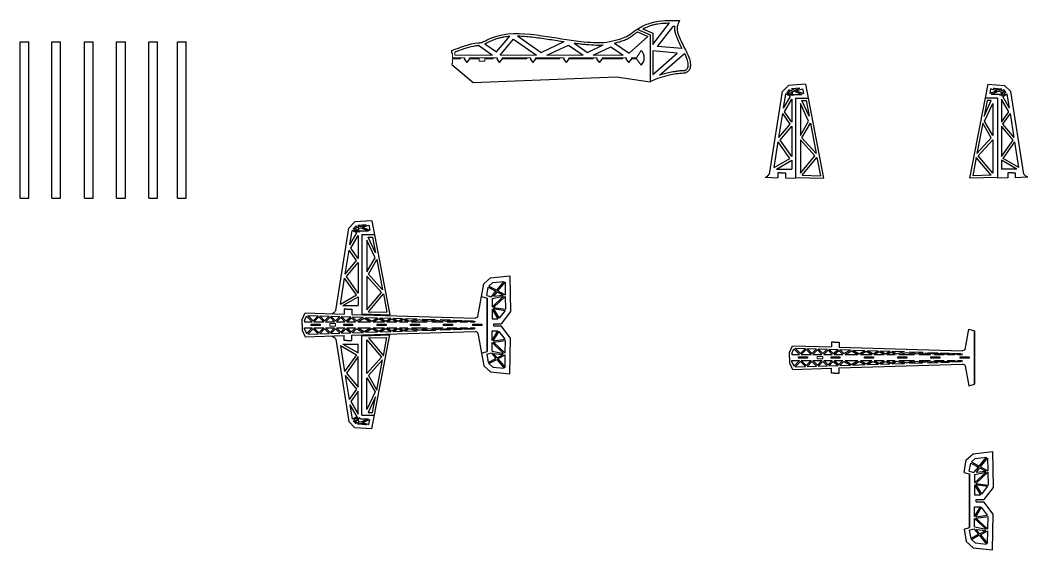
# Model space of a CAD drawing. Extents: x 48200 to 52259, y 25178 to 27314.
import ezdxf

# ---------------------------------------------------------------- set-up
doc = ezdxf.new("R2010")
doc.units = 0
doc.header["$LTSCALE"] = 1000
doc.header["$MEASUREMENT"] = 0
doc.linetypes.add('DOTE', pattern=[2.42, 2, -0.2, 0.02, -0.2])
doc.layers.add('P', color=7, linetype='Continuous')

msp = doc.modelspace()

# ---------------------------------------------------------------- linework, layer by layer
at = {"color": 1}
for p, q in [((50748.4, 27216.4), (50815.5, 27302.8)), ((50767.5, 27208.4), (50830, 27288.6)), ((50836.7, 27288), (50830, 27288.6)), ((50118.9, 27186), (50172.3, 27249.6)), ((50203.2, 27250.6), (50298.4, 27184)), ((50652.6, 27180.5), (50728.4, 27248.7)), ((50686.3, 27266.5), (50728.4, 27248.7)), ((50045.9, 27212.7), (50103.3, 27172.5)), ((50071.8, 27219), (50118.9, 27186)), ((50133.7, 27172.5), (50187.8, 27237)), ((50187.8, 27237), (50279.9, 27172.5)), ((50298.4, 27184), (50391.9, 27227.5)), ((50321.1, 27172.5), (50408.9, 27213.4)), ((50408.9, 27213.4), (50467.3, 27172.5)), ((50431.5, 27221.9), (50485.7, 27184)), ((50485.7, 27184), (50548.3, 27214.2)), ((50507.8, 27172.5), (50579.7, 27207.1)), ((50579.7, 27207.1), (50629.2, 27172.5)), ((50593.8, 27221.6), (50652.6, 27180.5)), ((50865.6, 27199.9), (50767.5, 27208.4)), ((49974.3, 27157.6), (49974.3, 27162.5)), ((49989.7, 27162.5), (49989.7, 27157.6)), ((50000, 27143.9), (49989.7, 27157.6)), ((50000, 27143.9), (50010.3, 27157.5)), ((50010.3, 27162.5), (50010.3, 27157.5)), ((50105.4, 27157.6), (50105.4, 27162.5)), ((50120.8, 27162.5), (50120.8, 27157.6)), ((50131.1, 27143.9), (50120.8, 27157.6)), ((50131.1, 27143.9), (50141.4, 27157.5)), ((50141.4, 27162.5), (50141.4, 27157.5)), ((50240.3, 27157.6), (50240.3, 27162.5)), ((50255.7, 27162.5), (50255.7, 27157.6)), ((50266, 27143.9), (50255.7, 27157.6)), ((50266, 27143.9), (50276.3, 27157.5)), ((50276.3, 27162.5), (50276.3, 27157.5)), ((50374.3, 27157.6), (50374.3, 27162.5)), ((50389.8, 27162.5), (50389.8, 27157.6)), ((50400.1, 27143.9), (50389.8, 27157.6)), ((50400.1, 27143.9), (50410.4, 27157.5)), ((50410.4, 27162.5), (50410.4, 27157.5)), ((50508.1, 27157.6), (50508.1, 27162.5)), ((50523.5, 27162.5), (50523.5, 27157.6)), ((50533.8, 27143.9), (50523.5, 27157.6)), ((50533.8, 27143.9), (50544.1, 27157.5)), ((50544.1, 27162.5), (50544.1, 27157.5)), ((50626.1, 27157.6), (50626.1, 27162.5)), ((50641.5, 27162.5), (50641.5, 27157.6)), ((50651.8, 27143.9), (50641.5, 27157.6)), ((50651.8, 27143.9), (50662.1, 27157.5)), ((50662.1, 27162.5), (50662.1, 27157.5)), ((50846.9, 27181.4), (50748.4, 27190)), ((50748.4, 27095), (50846.9, 27181.4)), ((50775.2, 27091.9), (50875.8, 27180.2)), ((49938.7, 27135.2), (50024.4, 27063.4)), ((50024.4, 27063.4), (50602.7, 27085.2)), ((50602.7, 27085.2), (50738.4, 27065.6)), ((51299.6, 27034.6), (51301.8, 27027.2)), ((51307.4, 27037.1), (51318.8, 27032.5)), ((51318.8, 27032.5), (51340.4, 27039.3)), ((51326.1, 27029.6), (51351.5, 27037.5)), ((52134.5, 27029.6), (52109.1, 27037.5)), ((52141.8, 27032.5), (52120.2, 27039.3)), ((52153.2, 27037.1), (52141.8, 27032.5)), ((52161, 27034.6), (52158.8, 27027.2)), ((51275, 26958.7), (51302.4, 27006.4)), ((51278.7, 26945.1), (51308.1, 26996.1)), ((51302.4, 27006.4), (51284.2, 27016.6)), ((51288.3, 27023), (51301.8, 27027.2)), ((51290.9, 27018.6), (51303.1, 27022.4)), ((51306.8, 27009.7), (51290.9, 27018.6)), ((51303.1, 27022.4), (51306.8, 27009.7)), ((51305.4, 27032.5), (51311.2, 27030.2)), ((51305.4, 27032.5), (51311.2, 27030.2)), ((51305.4, 27032.5), (51306.5, 27028.7)), ((51306.5, 27028.7), (51311.2, 27030.2)), ((51307.9, 27023.9), (51318.6, 27027.2)), ((51307.9, 27023.9), (51311.9, 27010)), ((51311.9, 27010), (51316.8, 27015)), ((51316.8, 27015), (51349.1, 27015)), ((51318.6, 27027.2), (51349.1, 27015)), ((51318.6, 27027.2), (51349.1, 27015)), ((51323.1, 27000), (51374, 27000)), ((51326.1, 27029.6), (51355.2, 27017.9)), ((52137.5, 27000), (52086.7, 27000)), ((52134.5, 27029.6), (52105.4, 27017.9)), ((52142, 27027.2), (52111.5, 27015)), ((52142, 27027.2), (52111.5, 27015)), ((52143.8, 27015), (52111.5, 27015)), ((52152.7, 27023.9), (52142, 27027.2)), ((52148.7, 27010), (52143.8, 27015)), ((52152.7, 27023.9), (52148.7, 27010)), ((52155.2, 27032.5), (52149.4, 27030.2)), ((52155.2, 27032.5), (52149.4, 27030.2)), ((52154.1, 27028.7), (52149.4, 27030.2)), ((52181.9, 26945.1), (52152.5, 26996.1)), ((52157.5, 27022.4), (52153.8, 27009.7)), ((52153.8, 27009.7), (52169.7, 27018.6)), ((52155.2, 27032.5), (52154.1, 27028.7)), ((52169.7, 27018.6), (52157.5, 27022.4)), ((52158.2, 27006.4), (52176.4, 27016.6)), ((52185.6, 26958.7), (52158.2, 27006.4)), ((52172.3, 27023), (52158.8, 27027.2)), ((51376, 26906.7), (51343.1, 26978.1)), ((51348.6, 26990), (51365.7, 26990)), ((51377.8, 26926.8), (51348.6, 26990)), ((52082.8, 26926.8), (52112, 26990)), ((52084.6, 26906.7), (52117.5, 26978.1)), ((52112, 26990), (52094.9, 26990)), ((51301.8, 26894.8), (51271.7, 26937.7)), ((51308.1, 26903.3), (51278.7, 26945.1)), ((52152.5, 26903.3), (52181.9, 26945.1)), ((52158.8, 26894.8), (52188.9, 26937.7)), ((51256.3, 26840.7), (51301.8, 26894.8)), ((51261.1, 26830.8), (51308.1, 26886.8)), ((51343.1, 26849.6), (51376, 26906.7)), ((51349.2, 26840.3), (51383.1, 26899)), ((52111.4, 26840.3), (52077.5, 26899)), ((52117.5, 26849.6), (52084.6, 26906.7)), ((52199.5, 26830.8), (52152.5, 26886.8)), ((52204.3, 26840.7), (52158.8, 26894.8)), ((51401.7, 26767), (51343.1, 26832.2)), ((51406.5, 26776.6), (51349.2, 26840.3)), ((52054.1, 26776.6), (52111.4, 26840.3)), ((52058.9, 26767), (52117.5, 26832.2)), ((51300.8, 26756.7), (51253.7, 26824)), ((51308.1, 26763.8), (51261.1, 26830.8)), ((52152.5, 26763.8), (52199.5, 26830.8)), ((52159.8, 26756.7), (52206.9, 26824)), ((51237.2, 26719.9), (51300.8, 26756.7)), ((51343.1, 26697.1), (51401.7, 26767)), ((51349.4, 26689.1), (51409.6, 26760.8)), ((52111.2, 26689.1), (52051, 26760.8)), ((52117.5, 26697.1), (52058.9, 26767)), ((52223.4, 26719.9), (52159.8, 26756.7)), ((51246.2, 26713.6), (51308.1, 26749.3)), ((51246.2, 26713.6), (51308.1, 26713.6)), ((52214.4, 26713.6), (52152.5, 26749.3)), ((52214.4, 26713.6), (52152.5, 26713.6)), ((51262.3, 26698.6), (51252.3, 26698.6)), ((51252.3, 26698.6), (51252.3, 26678.9)), ((51262.3, 26698.6), (51282.3, 26698.6)), ((51282.3, 26698.6), (51282.3, 26677.9)), ((52198.3, 26698.6), (52178.3, 26698.6)), ((52178.3, 26698.6), (52178.3, 26677.9)), ((52198.3, 26698.6), (52208.3, 26698.6)), ((52208.3, 26698.6), (52208.3, 26678.9)), ((49555.9, 26456), (49537.6, 26466.1)), ((49541.7, 26472.5), (49555.2, 26476.7)), ((49544.4, 26468.1), (49556.6, 26471.9)), ((49560.3, 26459.3), (49544.4, 26468.1)), ((49553.1, 26484.2), (49555.2, 26476.7)), ((49556.6, 26471.9), (49560.3, 26459.3)), ((49558.9, 26482), (49564.7, 26479.7)), ((49558.9, 26482), (49564.7, 26479.7)), ((49558.9, 26482), (49560, 26478.2)), ((49560, 26478.2), (49564.7, 26479.7)), ((49560.8, 26486.6), (49572.2, 26482.1)), ((49561.4, 26473.4), (49572, 26476.8)), ((49561.4, 26473.4), (49565.4, 26459.6)), ((49572, 26476.8), (49602.6, 26464.5)), ((49572, 26476.8), (49602.6, 26464.5)), ((49572.2, 26482.1), (49593.8, 26488.8)), ((49579.6, 26479.1), (49604.9, 26487.1)), ((49579.6, 26479.1), (49608.7, 26467.4)), ((49528.5, 26408.3), (49555.9, 26456)), ((49532.2, 26394.7), (49561.5, 26445.7)), ((49565.4, 26459.6), (49570.3, 26464.5)), ((49570.3, 26464.5), (49602.6, 26464.5)), ((49576.5, 26449.5), (49627.4, 26449.5)), ((49629.5, 26356.3), (49596.5, 26427.6)), ((49602, 26439.5), (49619.1, 26439.5)), ((49631.2, 26376.4), (49602, 26439.5)), ((49555.2, 26344.4), (49525.2, 26387.3)), ((49561.5, 26352.8), (49532.2, 26394.7)), ((49509.8, 26290.2), (49555.2, 26344.4)), ((49596.5, 26299.2), (49629.5, 26356.3)), ((49602.7, 26289.8), (49636.6, 26348.5)), ((49514.6, 26280.4), (49561.5, 26336.3)), ((49554.3, 26206.2), (49507.1, 26273.5)), ((49561.5, 26213.3), (49514.6, 26280.4)), ((49655.2, 26216.5), (49596.5, 26281.7)), ((49660, 26226.1), (49602.7, 26289.8)), ((50067.4, 26250.6), (50094.9, 26274.9)), ((50094.9, 26274.9), (50172.6, 26283.7)), ((50172.6, 26283.7), (50175.4, 26139.5)), ((50085.4, 26237.6), (50116.6, 26221)), ((50087.9, 26242), (50103.4, 26255.7)), ((50087.9, 26242), (50119.8, 26224.9)), ((50103.4, 26255.7), (50149.5, 26260.9)), ((50119.8, 26224.9), (50149.5, 26260.9)), ((50124.3, 26222.5), (50153.1, 26257.5)), ((50124.3, 26222.5), (50154.1, 26206.6)), ((50153.1, 26257.5), (50154.1, 26206.6)), ((49490.7, 26169.5), (49554.3, 26206.2)), ((49499.7, 26163.1), (49561.5, 26198.8)), ((49596.5, 26146.6), (49655.2, 26216.5)), ((49602.9, 26138.6), (49663, 26210.3)), ((50080.9, 25977.8), (50080.9, 26193.4)), ((50080.9, 26193.4), (50080.9, 25977.8)), ((50098.3, 26198.8), (50116.6, 26221)), ((50100.9, 26157.4), (50147.1, 26200.5)), ((50100.9, 26191.2), (50147.1, 26200.5)), ((50100.9, 26191.2), (50100.9, 26157.4)), ((50106.4, 26155.7), (50154.2, 26200.3)), ((50121.1, 26218.6), (50106.7, 26201.2)), ((50106.7, 26201.2), (50145.8, 26205.3)), ((50121.1, 26218.6), (50145.8, 26205.3)), ((50154.2, 26200.3), (50155.2, 26148.6)), ((49499.7, 26163.1), (49561.5, 26163.1)), ((49515.7, 26148.1), (49505.7, 26148.1)), ((49505.7, 26148.1), (49505.7, 26128.4)), ((49515.7, 26148.1), (49535.7, 26148.1)), ((49535.7, 26148.1), (49535.7, 26127.5)), ((50100.9, 26149.2), (50124.8, 26110)), ((50100.9, 26149.2), (50100.9, 26110)), ((50105.8, 26150.8), (50129.4, 26112.1)), ((50105.8, 26150.8), (50129.4, 26112.1)), ((50105.8, 26150.8), (50153.5, 26143.8)), ((50106.4, 26155.7), (50155.2, 26148.6)), ((49336.5, 26106.5), (49348.1, 26133.3)), ((49345.7, 26102.5), (49345.6, 26098)), ((49345.7, 26102.5), (49353.5, 26120.7)), ((49353.5, 26120.7), (49376.2, 26098)), ((49358.3, 26123), (49379.7, 26101.5)), ((49379.7, 26101.5), (49399.9, 26121.7)), ((49383.3, 26098), (49403.2, 26117.9)), ((49403.2, 26117.9), (49423.1, 26098)), ((49406.6, 26121.5), (49426.5, 26101.7)), ((49426.5, 26101.7), (49445.2, 26120.3)), ((49430, 26098), (49448.4, 26116.5)), ((49448.4, 26116.5), (49466.8, 26098)), ((49451.8, 26120.1), (49470.4, 26101.5)), ((49470.4, 26101.5), (49487.9, 26119)), ((49474, 26098), (49491.2, 26115.2)), ((49491.2, 26115.2), (49508.4, 26098)), ((49494.8, 26118.8), (49512.1, 26101.4)), ((49512.1, 26101.4), (49531.6, 26117.6)), ((49515.9, 26098), (49535.3, 26114.1)), ((49535.3, 26114.1), (49551.3, 26098)), ((49539.1, 26117.4), (49555.3, 26101.2)), ((49555.3, 26101.2), (49581.1, 26116.1)), ((49559.9, 26098), (49585.9, 26113)), ((49585.9, 26113), (49611.8, 26098)), ((49591.1, 26115.8), (49616.8, 26100.9)), ((49616.8, 26100.9), (49639.9, 26114.2)), ((49621.8, 26098), (49644.6, 26111.2)), ((49644.6, 26111.2), (49667.5, 26098)), ((49649.9, 26113.9), (49672.5, 26100.9)), ((49672.5, 26100.9), (49692.7, 26112.6)), ((49677.5, 26098), (49697.4, 26109.6)), ((49697.4, 26109.6), (49717.4, 26098)), ((49702.7, 26112.3), (49722.4, 26100.9)), ((49722.4, 26100.9), (49740, 26111.1)), ((49727.4, 26098), (49744.8, 26108.1)), ((49744.8, 26108.1), (49762.2, 26098)), ((49750.1, 26110.8), (49767.5, 26100.7)), ((49767.5, 26100.7), (49799.4, 26109.3)), ((49767.5, 26100.7), (49799.4, 26109.3)), ((49776.8, 26098), (49808.1, 26106.4)), ((49808.1, 26106.4), (49839.3, 26098)), ((49819, 26108.7), (49849, 26100.6)), ((49849, 26100.6), (49872.7, 26107)), ((49858.6, 26098), (49881.3, 26104.1)), ((49881.3, 26104.1), (49904, 26098)), ((49892.3, 26106.4), (49915.6, 26100.1)), ((49915.6, 26100.1), (49934.1, 26105.1)), ((49919.5, 26098), (49939.3, 26103.3)), ((49939.3, 26103.3), (49959.1, 26098)), ((49945.9, 26104.7), (49964.9, 26099.6)), ((49964.9, 26099.6), (49980, 26103.6)), ((49964.9, 26099.6), (49980, 26103.6)), ((49970.7, 26098), (49986.2, 26102.2)), ((49986.2, 26102.2), (50001.6, 26098)), ((49989.6, 26103.3), (50005.5, 26099.1)), ((50005.5, 26099.1), (50026.5, 26102.2)), ((50012.3, 26098), (50032.1, 26101)), ((50032.1, 26101), (50032.1, 26098)), ((50100.9, 26110), (50124.8, 26110)), ((49336.5, 26064.7), (49348.1, 26037.8)), ((49345.6, 26098), (49376.2, 26098)), ((49345.6, 26073.1), (49376.2, 26073.1)), ((49345.7, 26068.6), (49345.6, 26073.1)), ((49345.7, 26068.6), (49353.5, 26050.5)), ((49353.5, 26050.5), (49376.2, 26073.1)), ((49358.3, 26048.1), (49379.7, 26069.6)), ((49372.1, 26088), (49372.1, 26083.1)), ((49372.1, 26088), (49408.2, 26088)), ((49372.1, 26083.1), (49372.1, 26088)), ((49408.2, 26083.1), (49372.1, 26083.1)), ((49379.7, 26069.6), (49399.9, 26049.4)), ((49383.3, 26098), (49423.1, 26098)), ((49383.3, 26073.1), (49423.1, 26073.1)), ((49383.3, 26073.1), (49403.2, 26053.2)), ((49403.2, 26053.2), (49423.1, 26073.1)), ((49406.6, 26049.6), (49426.5, 26069.5)), ((49408.2, 26088), (49408.2, 26083.1)), ((49426.5, 26069.5), (49445.2, 26050.8)), ((49430, 26098), (49466.8, 26098)), ((49430, 26073.1), (49466.8, 26073.1)), ((49430, 26073.1), (49448.4, 26054.7)), ((49448.4, 26054.7), (49466.8, 26073.1)), ((49451.8, 26051), (49470.4, 26069.6)), ((49470.4, 26069.6), (49487.9, 26052.2)), ((49474, 26098), (49508.4, 26098)), ((49474, 26073.1), (49508.4, 26073.1)), ((49474, 26073.1), (49491.2, 26055.9)), ((49491.2, 26055.9), (49508.4, 26073.1)), ((49494.8, 26052.4), (49512.1, 26069.7)), ((49512.1, 26069.7), (49531.6, 26053.5)), ((49515.9, 26098), (49551.3, 26098)), ((49515.9, 26073.1), (49551.3, 26073.1)), ((49515.9, 26073.1), (49535.3, 26057)), ((49535.3, 26057), (49551.3, 26073.1)), ((49539.1, 26053.8), (49555.3, 26070)), ((49555.3, 26070), (49581.1, 26055.1)), ((49559.9, 26098), (49611.8, 26098)), ((49559.9, 26073.1), (49611.8, 26073.1)), ((49559.9, 26073.1), (49585.9, 26058.1)), ((49585.9, 26058.1), (49611.8, 26073.1)), ((49591.1, 26055.4), (49616.8, 26070.2)), ((49616.8, 26070.2), (49639.9, 26056.9)), ((49621.8, 26098), (49667.5, 26098)), ((49621.8, 26073.1), (49667.5, 26073.1)), ((49621.8, 26073.1), (49644.6, 26059.9)), ((49644.6, 26059.9), (49667.5, 26073.1)), ((49649.9, 26057.2), (49672.5, 26070.2)), ((49672.5, 26070.2), (49692.7, 26058.6)), ((49677.5, 26098), (49717.4, 26098)), ((49677.5, 26073.1), (49717.4, 26073.1)), ((49677.5, 26073.1), (49697.4, 26061.6)), ((49697.4, 26061.6), (49717.4, 26073.1)), ((49702.7, 26058.9), (49722.4, 26070.2)), ((49722.4, 26070.2), (49740, 26060)), ((49727.4, 26098), (49762.2, 26098)), ((49727.4, 26073.1), (49762.2, 26073.1)), ((49727.4, 26073.1), (49744.8, 26063.1)), ((49744.8, 26063.1), (49762.2, 26073.1)), ((49750.1, 26060.3), (49767.5, 26070.4)), ((49767.5, 26070.4), (49799.4, 26061.9)), ((49767.5, 26070.4), (49799.4, 26061.9)), ((49776.8, 26098), (49839.3, 26098)), ((49776.8, 26073.1), (49839.3, 26073.1)), ((49776.8, 26073.1), (49808.1, 26064.7)), ((49808.1, 26064.7), (49839.3, 26073.1)), ((49819, 26062.5), (49849, 26070.5)), ((49849, 26070.5), (49872.7, 26064.2)), ((49858.6, 26098), (49904, 26098)), ((49858.6, 26073.1), (49904, 26073.1)), ((49858.6, 26073.1), (49881.3, 26067)), ((49881.3, 26067), (49904, 26073.1)), ((49892.3, 26064.8), (49915.6, 26071)), ((49915.6, 26071), (49934.1, 26066.1)), ((49919.5, 26098), (49959.1, 26098)), ((49919.5, 26073.1), (49959.1, 26073.1)), ((49919.5, 26073.1), (49939.3, 26067.8)), ((49939.3, 26067.8), (49959.1, 26073.1)), ((49945.9, 26066.4), (49964.9, 26071.6)), ((49964.9, 26071.6), (49980, 26067.5)), ((49964.9, 26071.6), (49980, 26067.5)), ((49970.7, 26098), (50001.6, 26098)), ((49970.7, 26073.1), (50001.6, 26073.1)), ((49970.7, 26073.1), (49986.2, 26069)), ((49986.2, 26069), (50001.6, 26073.1)), ((49989.6, 26067.8), (50005.5, 26072.1)), ((50005.5, 26072.1), (50026.5, 26069)), ((50012.3, 26098), (50032.1, 26098)), ((50012.3, 26073.1), (50032.1, 26073.1)), ((50012.3, 26073.1), (50032.1, 26070.1)), ((50032.1, 26070.1), (50032.1, 26073.1)), ((50100.9, 26061.1), (50124.8, 26061.1)), ((50100.9, 26021.9), (50100.9, 26061.1)), ((50100.9, 26021.9), (50124.8, 26061.1)), ((50108, 26081.1), (50108, 26090)), ((50108, 26090), (50137.7, 26090)), ((50108, 26081.1), (50137.7, 26081.1)), ((52044, 25845.9), (52044, 26061.5)), ((52044, 26061.5), (52044, 25845.9)), ((49505.7, 26023), (49505.7, 26042.7)), ((49515.7, 26023), (49505.7, 26023)), ((49515.7, 26023), (49535.7, 26023)), ((49535.7, 26023), (49535.7, 26043.7)), ((49596.5, 26024.5), (49655.2, 25954.6)), ((49602.9, 26032.5), (49663, 25960.8)), ((50105.8, 26020.4), (50129.4, 26059)), ((50105.8, 26020.4), (50129.4, 26059)), ((50105.8, 26020.4), (50153.5, 26027.3)), ((50106.4, 26015.4), (50155.2, 26022.5)), ((50154.2, 25970.8), (50155.2, 26022.5)), ((50172.6, 25887.5), (50175.4, 26031.7)), ((49490.7, 26001.7), (49554.3, 25964.9)), ((49499.7, 26008), (49561.5, 26008)), ((49499.7, 26008), (49561.5, 25972.3)), ((50100.9, 25980), (50100.9, 26013.7)), ((50100.9, 26013.7), (50147.1, 25970.6)), ((50100.9, 25980), (50147.1, 25970.6)), ((50106.4, 26015.4), (50154.2, 25970.8)), ((51299.6, 25974.6), (51311.2, 26001.5)), ((51308.8, 25970.6), (51316.6, 25988.8)), ((51316.6, 25988.8), (51339.3, 25966.1)), ((51321.3, 25991.1), (51342.8, 25969.6)), ((51342.8, 25969.6), (51363, 25989.8)), ((51346.4, 25966.1), (51366.3, 25986)), ((51366.3, 25986), (51386.1, 25966.1)), ((51369.7, 25989.6), (51389.6, 25969.8)), ((51389.6, 25969.8), (51408.3, 25988.4)), ((51393, 25966.1), (51411.5, 25984.6)), ((51411.5, 25984.6), (51429.9, 25966.1)), ((51414.9, 25988.2), (51433.5, 25969.6)), ((51433.5, 25969.6), (51451, 25987.1)), ((51437.1, 25966.1), (51454.3, 25983.3)), ((51454.3, 25983.3), (51471.5, 25966.1)), ((51457.9, 25986.9), (51475.2, 25969.5)), ((51478.8, 26016.2), (51468.8, 26016.2)), ((51468.8, 26016.2), (51468.8, 25996.5)), ((51475.2, 25969.5), (51494.7, 25985.7)), ((51478.8, 26016.2), (51498.8, 26016.2)), ((51479, 25966.1), (51498.3, 25982.2)), ((51498.3, 25982.2), (51514.4, 25966.1)), ((51498.8, 26016.2), (51498.8, 25995.6)), ((51502.1, 25985.5), (51518.4, 25969.3)), ((51518.4, 25969.3), (51544.2, 25984.2)), ((51523, 25966.1), (51548.9, 25981.1)), ((51548.9, 25981.1), (51574.9, 25966.1)), ((51554.2, 25983.9), (51579.9, 25969)), ((51579.9, 25969), (51603, 25982.3)), ((51584.9, 25966.1), (51607.7, 25979.3)), ((51607.7, 25979.3), (51630.5, 25966.1)), ((51613, 25982), (51635.5, 25969)), ((51635.5, 25969), (51655.8, 25980.7)), ((51665.8, 25980.4), (51685.5, 25969)), ((51685.5, 25969), (51703.1, 25979.2)), ((51713.1, 25978.9), (51730.6, 25968.8)), ((49554.3, 25964.9), (49507.1, 25897.6)), ((49561.5, 25957.8), (49514.6, 25890.8)), ((49655.2, 25954.6), (49596.5, 25889.4)), ((49660, 25945), (49602.7, 25881.3)), ((50085.4, 25933.5), (50116.6, 25950.2)), ((50087.9, 25929.2), (50119.8, 25946.3)), ((50098.3, 25972.4), (50116.6, 25950.2)), ((50106.7, 25970), (50145.8, 25965.8)), ((50121.1, 25952.6), (50106.7, 25970)), ((50119.8, 25946.3), (50149.5, 25910.2)), ((50121.1, 25952.6), (50145.8, 25965.8)), ((50124.3, 25948.7), (50154.1, 25964.6)), ((50124.3, 25948.7), (50153.1, 25913.7)), ((50153.1, 25913.7), (50154.1, 25964.6)), ((51308.8, 25970.6), (51308.7, 25966.1)), ((51308.7, 25966.1), (51339.3, 25966.1)), ((51308.7, 25941.2), (51339.3, 25941.2)), ((51308.8, 25936.7), (51308.7, 25941.2)), ((51316.6, 25918.6), (51339.3, 25941.2)), ((51335.2, 25956.1), (51335.2, 25951.2)), ((51335.2, 25956.1), (51371.2, 25956.1)), ((51335.2, 25951.2), (51335.2, 25956.1)), ((51371.2, 25951.2), (51335.2, 25951.2)), ((51346.4, 25966.1), (51386.1, 25966.1)), ((51346.4, 25941.2), (51386.1, 25941.2)), ((51346.4, 25941.2), (51366.3, 25921.3)), ((51366.3, 25921.3), (51386.1, 25941.2)), ((51371.2, 25956.1), (51371.2, 25951.2)), ((51393, 25966.1), (51429.9, 25966.1)), ((51393, 25941.2), (51429.9, 25941.2)), ((51393, 25941.2), (51411.5, 25922.8)), ((51411.5, 25922.8), (51429.9, 25941.2)), ((51437.1, 25966.1), (51471.5, 25966.1)), ((51437.1, 25941.2), (51471.5, 25941.2)), ((51437.1, 25941.2), (51454.3, 25924)), ((51454.3, 25924), (51471.5, 25941.2)), ((51479, 25966.1), (51514.4, 25966.1)), ((51479, 25941.2), (51514.4, 25941.2)), ((51479, 25941.2), (51498.3, 25925.1)), ((51498.3, 25925.1), (51514.4, 25941.2)), ((51523, 25966.1), (51574.9, 25966.1)), ((51523, 25941.2), (51574.9, 25941.2)), ((51523, 25941.2), (51548.9, 25926.2)), ((51548.9, 25926.2), (51574.9, 25941.2)), ((51554.2, 25923.5), (51579.9, 25938.3)), ((51579.9, 25938.3), (51603, 25925)), ((51584.9, 25966.1), (51630.5, 25966.1)), ((51584.9, 25941.2), (51630.5, 25941.2)), ((51584.9, 25941.2), (51607.7, 25928)), ((51607.7, 25928), (51630.5, 25941.2)), ((51613, 25925.3), (51635.5, 25938.3)), ((51635.5, 25938.3), (51655.8, 25926.7)), ((51640.5, 25966.1), (51660.5, 25977.7)), ((51640.5, 25966.1), (51680.5, 25966.1)), ((51640.5, 25941.2), (51680.5, 25941.2)), ((51640.5, 25941.2), (51660.5, 25929.7)), ((51660.5, 25977.7), (51680.5, 25966.1)), ((51660.5, 25929.7), (51680.5, 25941.2)), ((51665.8, 25927), (51685.5, 25938.3)), ((51685.5, 25938.3), (51703.1, 25928.1)), ((51690.5, 25966.1), (51707.9, 25976.2)), ((51690.5, 25966.1), (51725.3, 25966.1)), ((51690.5, 25941.2), (51725.3, 25941.2)), ((51690.5, 25941.2), (51707.9, 25931.2)), ((51707.9, 25976.2), (51725.3, 25966.1)), ((51707.9, 25931.2), (51725.3, 25941.2)), ((51713.1, 25928.4), (51730.6, 25938.5)), ((51730.6, 25968.8), (51762.5, 25977.4)), ((51730.6, 25968.8), (51762.5, 25977.4)), ((51730.6, 25938.5), (51762.5, 25930)), ((51730.6, 25938.5), (51762.5, 25930)), ((51739.9, 25966.1), (51771.1, 25974.5)), ((51739.9, 25966.1), (51802.4, 25966.1)), ((51739.9, 25941.2), (51802.4, 25941.2)), ((51739.9, 25941.2), (51771.1, 25932.8)), ((51771.1, 25974.5), (51802.4, 25966.1)), ((51771.1, 25932.8), (51802.4, 25941.2)), ((51782.1, 25976.8), (51812, 25968.7)), ((51782.1, 25930.6), (51812, 25938.6)), ((51812, 25968.7), (51835.8, 25975.1)), ((51812, 25938.6), (51835.8, 25932.3)), ((51821.7, 25966.1), (51844.4, 25972.2)), ((51821.7, 25966.1), (51867.1, 25966.1)), ((51821.7, 25941.2), (51867.1, 25941.2)), ((51821.7, 25941.2), (51844.4, 25935.1)), ((51844.4, 25972.2), (51867.1, 25966.1)), ((51844.4, 25935.1), (51867.1, 25941.2)), ((51855.3, 25974.5), (51878.7, 25968.2)), ((51855.3, 25932.9), (51878.7, 25939.2)), ((51878.7, 25968.2), (51897.2, 25973.2)), ((51878.7, 25939.2), (51897.2, 25934.2)), ((51882.6, 25966.1), (51902.4, 25971.5)), ((51882.6, 25966.1), (51922.2, 25966.1)), ((51882.6, 25941.2), (51922.2, 25941.2)), ((51882.6, 25941.2), (51902.4, 25935.9)), ((51902.4, 25971.5), (51922.2, 25966.1)), ((51902.4, 25935.9), (51922.2, 25941.2)), ((51909, 25972.8), (51928, 25967.7)), ((51909, 25934.6), (51928, 25939.7)), ((51928, 25967.7), (51943.1, 25971.7)), ((51928, 25967.7), (51943.1, 25971.7)), ((51928, 25939.7), (51943.1, 25935.6)), ((51928, 25939.7), (51943.1, 25935.6)), ((51933.8, 25966.1), (51949.3, 25970.3)), ((51933.8, 25966.1), (51964.7, 25966.1)), ((51933.8, 25941.2), (51964.7, 25941.2)), ((51933.8, 25941.2), (51949.3, 25937.1)), ((51949.3, 25970.3), (51964.7, 25966.1)), ((51949.3, 25937.1), (51964.7, 25941.2)), ((51952.7, 25971.4), (51968.6, 25967.2)), ((51952.7, 25935.9), (51968.6, 25940.2)), ((51968.6, 25967.2), (51989.6, 25970.3)), ((51968.6, 25940.2), (51989.6, 25937.1)), ((51975.3, 25966.1), (51995.2, 25969.1)), ((51975.3, 25966.1), (51995.2, 25966.1)), ((51975.3, 25941.2), (51995.2, 25941.2)), ((51975.3, 25941.2), (51995.2, 25938.3)), ((51995.2, 25969.1), (51995.2, 25966.1)), ((51995.2, 25938.3), (51995.2, 25941.2)), ((50067.4, 25920.6), (50094.9, 25896.3)), ((50087.9, 25929.2), (50103.4, 25915.5)), ((50103.4, 25915.5), (50149.5, 25910.2)), ((51299.6, 25932.8), (51311.2, 25905.9)), ((51308.8, 25936.7), (51316.6, 25918.6)), ((51321.3, 25916.2), (51342.8, 25937.7)), ((51342.8, 25937.7), (51363, 25917.5)), ((51369.7, 25917.7), (51389.6, 25937.6)), ((51389.6, 25937.6), (51408.3, 25918.9)), ((51414.9, 25919.1), (51433.5, 25937.7)), ((51433.5, 25937.7), (51451, 25920.3)), ((51457.9, 25920.5), (51475.2, 25937.8)), ((51468.8, 25891.1), (51468.8, 25910.8)), ((51475.2, 25937.8), (51494.7, 25921.6)), ((51498.8, 25891.1), (51498.8, 25911.8)), ((51502.1, 25921.9), (51518.4, 25938.1)), ((51518.4, 25938.1), (51544.2, 25923.2)), ((49509.8, 25880.9), (49555.2, 25826.8)), ((49514.6, 25890.8), (49561.5, 25834.8)), ((49596.5, 25872), (49629.5, 25814.8)), ((49602.7, 25881.3), (49636.6, 25822.6)), ((50094.9, 25896.3), (50172.6, 25887.5)), ((51478.8, 25891.1), (51468.8, 25891.1)), ((51478.8, 25891.1), (51498.8, 25891.1)), ((49555.2, 25826.8), (49525.2, 25783.9)), ((49561.5, 25818.3), (49532.2, 25776.5)), ((49532.2, 25776.5), (49561.5, 25725.5)), ((49629.5, 25814.8), (49596.5, 25743.5)), ((49631.2, 25794.8), (49602, 25731.6)), ((49528.5, 25762.9), (49555.9, 25715.2)), ((49555.9, 25715.2), (49537.6, 25705)), ((49541.7, 25698.6), (49555.2, 25694.4)), ((49560.3, 25711.9), (49544.4, 25703)), ((49544.4, 25703), (49556.6, 25699.2)), ((49556.6, 25699.2), (49560.3, 25711.9)), ((49561.4, 25697.7), (49565.4, 25711.6)), ((49561.4, 25697.7), (49572, 25694.4)), ((49565.4, 25711.6), (49570.3, 25706.6)), ((49570.3, 25706.6), (49602.6, 25706.6)), ((49572, 25694.4), (49602.6, 25706.6)), ((49572, 25694.4), (49602.6, 25706.6)), ((49576.5, 25721.6), (49627.4, 25721.6)), ((49579.6, 25692), (49608.7, 25703.7)), ((49602, 25731.6), (49619.1, 25731.6)), ((49553.1, 25687), (49555.2, 25694.4)), ((49558.9, 25689.1), (49560, 25692.9)), ((49558.9, 25689.1), (49564.7, 25691.4)), ((49558.9, 25689.1), (49564.7, 25691.4)), ((49560, 25692.9), (49564.7, 25691.4)), ((49560.8, 25684.5), (49572.2, 25689.1)), ((49572.2, 25689.1), (49593.8, 25682.3)), ((49579.6, 25692), (49604.9, 25684.1)), ((52038.5, 25565.5), (52116.3, 25574.4)), ((52116.3, 25574.4), (52119, 25430.2)), ((52011, 25541.2), (52038.5, 25565.5)), ((52031.5, 25532.6), (52047, 25546.4)), ((52031.5, 25532.6), (52063.4, 25515.6)), ((52047, 25546.4), (52093.1, 25551.6)), ((52063.4, 25515.6), (52093.1, 25551.6)), ((52067.9, 25513.2), (52096.8, 25548.2)), ((52096.8, 25548.2), (52097.7, 25497.2)), ((52029, 25528.3), (52060.2, 25511.6)), ((52041.9, 25489.5), (52060.2, 25511.6)), ((52064.7, 25509.2), (52050.4, 25491.8)), ((52050.4, 25491.8), (52089.4, 25496)), ((52064.7, 25509.2), (52089.4, 25496)), ((52067.9, 25513.2), (52097.7, 25497.2)), ((52024.6, 25268.4), (52024.6, 25484.1)), ((52024.6, 25484.1), (52024.6, 25268.4)), ((52044.6, 25448.1), (52090.8, 25491.2)), ((52044.6, 25481.9), (52090.8, 25491.2)), ((52044.6, 25481.9), (52044.6, 25448.1)), ((52050.1, 25446.4), (52097.8, 25491)), ((52097.8, 25491), (52098.8, 25439.3)), ((52044.6, 25439.9), (52044.6, 25400.7)), ((52044.6, 25439.9), (52068.5, 25400.7)), ((52049.5, 25441.5), (52073, 25402.8)), ((52049.5, 25441.5), (52073, 25402.8)), ((52049.5, 25441.5), (52097.1, 25434.5)), ((52050.1, 25446.4), (52098.8, 25439.3)), ((52044.6, 25400.7), (52068.5, 25400.7)), ((52051.6, 25371.8), (52051.6, 25380.7)), ((52051.6, 25380.7), (52081.3, 25380.7)), ((52051.6, 25371.8), (52081.3, 25371.8)), ((52044.6, 25351.8), (52068.5, 25351.8)), ((52044.6, 25312.6), (52044.6, 25351.8)), ((52044.6, 25312.6), (52068.5, 25351.8)), ((52049.5, 25311), (52073, 25349.7)), ((52049.5, 25311), (52073, 25349.7)), ((52044.6, 25270.6), (52044.6, 25304.4)), ((52044.6, 25304.4), (52090.8, 25261.3)), ((52049.5, 25311), (52097.1, 25318)), ((52050.1, 25306.1), (52098.8, 25313.2)), ((52050.1, 25306.1), (52097.8, 25261.5)), ((52097.8, 25261.5), (52098.8, 25313.2)), ((52116.3, 25178.1), (52119, 25322.3)), ((52041.9, 25263), (52060.2, 25240.9)), ((52044.6, 25270.6), (52090.8, 25261.3)), ((52050.4, 25260.7), (52089.4, 25256.5)), ((52064.7, 25243.3), (52050.4, 25260.7)), ((52064.7, 25243.3), (52089.4, 25256.5)), ((52067.9, 25239.3), (52097.7, 25255.3)), ((52096.8, 25204.3), (52097.7, 25255.3)), ((52011, 25211.3), (52038.5, 25187)), ((52029, 25224.2), (52060.2, 25240.9)), ((52031.5, 25219.9), (52063.4, 25236.9)), ((52031.5, 25219.9), (52047, 25206.1)), ((52063.4, 25236.9), (52093.1, 25200.9)), ((52067.9, 25239.3), (52096.8, 25204.3)), ((52038.5, 25187), (52116.3, 25178.1)), ((52047, 25206.1), (52093.1, 25200.9))]:
    msp.add_line(p, q, dxfattribs=at)
at = {"color": 1, "linetype": 'DOTE'}
for p, q in [((48200, 26596.8), (48200, 27226.3)), ((48235, 26596.8), (48235, 27226.3)), ((48327.3, 26596.8), (48327.3, 27226.3)), ((48362.3, 26596.8), (48362.3, 27226.3)), ((48458.5, 26596.8), (48458.5, 27226.3)), ((48493.5, 26596.8), (48493.5, 27226.3)), ((48588.7, 26596.8), (48588.7, 27226.3)), ((48623.7, 26596.8), (48623.7, 27226.3)), ((48718.7, 26596.8), (48718.7, 27226.3)), ((48753.7, 26596.8), (48753.7, 27226.3)), ((48833.4, 26596.8), (48833.4, 27226.3)), ((48868.4, 26596.8), (48868.4, 27226.3))]:
    msp.add_line(p, q, dxfattribs=at)
for p, q in [((48200, 27226.3), (48235, 27226.3)), ((48327.3, 27226.3), (48362.3, 27226.3)), ((48458.5, 27226.3), (48493.5, 27226.3)), ((48588.7, 27226.3), (48623.7, 27226.3)), ((48718.7, 27226.3), (48753.7, 27226.3)), ((48833.4, 27226.3), (48868.4, 27226.3)), ((48200, 26596.8), (48235, 26596.8)), ((48327.3, 26596.8), (48362.3, 26596.8)), ((48458.5, 26596.8), (48493.5, 26596.8)), ((48588.7, 26596.8), (48623.7, 26596.8)), ((48718.7, 26596.8), (48753.7, 26596.8)), ((48833.4, 26596.8), (48868.4, 26596.8))]:
    msp.add_line(p, q)
at = {"color": 1}
for points in [[(50685.2, 27277.8), (50738.4, 27255.4), (50738.4, 27065.6)], [(50707.8, 27279.1), (50748.4, 27262), (50748.4, 27216.4)], [(49938.7, 27180.5), (49938.7, 27191.7)], [(50748.4, 27190), (50748.4, 27095)], [(51363.3, 27055.8), (51294.9, 27051.3), (51270.5, 27026.2)], [(51299.6, 27034.6), (51288.3, 27023)], [(51340.4, 27039.3), (51307.4, 27037.1)], [(51351.5, 27037.5), (51355.2, 27017.9)], [(51363.3, 27055.8), (51435.9, 26676.4)], [(52097.3, 27055.8), (52024.7, 26676.4)], [(52097.3, 27055.8), (52165.7, 27051.3), (52190.1, 27026.2)], [(52109.1, 27037.5), (52105.4, 27017.9)], [(52120.2, 27039.3), (52153.2, 27037.1)], [(52161, 27034.6), (52172.3, 27023)], [(51217.8, 26693.3), (51270.5, 27026.2)], [(51275, 26958.7), (51284.2, 27016.6)], [(51308.1, 26996.1), (51308.1, 26903.3)], [(51323.1, 27000), (51323.1, 26676.7)], [(52137.5, 27000), (52137.5, 26676.7)], [(52152.5, 26996.1), (52152.5, 26903.3)], [(52185.6, 26958.7), (52176.4, 27016.6)], [(52242.8, 26693.3), (52190.1, 27026.2)], [(51343.1, 26978.1), (51343.1, 26849.6)], [(51365.7, 26990), (51377.8, 26926.8)], [(52094.9, 26990), (52082.8, 26926.8)], [(52117.5, 26978.1), (52117.5, 26849.6)], [(51256.3, 26840.7), (51271.7, 26937.7)], [(52204.3, 26840.7), (52188.9, 26937.7)], [(51308.1, 26886.8), (51308.1, 26763.8)], [(51383.1, 26899), (51406.5, 26776.6)], [(52077.5, 26899), (52054.1, 26776.6)], [(52152.5, 26886.8), (52152.5, 26763.8)], [(51343.1, 26832.2), (51343.1, 26697.1)], [(52117.5, 26832.2), (52117.5, 26697.1)], [(51237.2, 26719.9), (51253.7, 26824)], [(52223.4, 26719.9), (52206.9, 26824)], [(51409.6, 26760.8), (51423.7, 26686.7)], [(52051, 26760.8), (52036.9, 26686.7)], [(51308.1, 26749.3), (51308.1, 26713.6)], [(52152.5, 26749.3), (52152.5, 26713.6)], [(51201.5, 26680.5), (51252.3, 26678.9)], [(51282.3, 26677.9), (51323.1, 26676.7)], [(51323.1, 26679.9), (51435.9, 26676.4)], [(51349.4, 26689.1), (51423.7, 26686.7)], [(52137.5, 26679.9), (52024.7, 26676.4)], [(52111.2, 26689.1), (52036.9, 26686.7)], [(52178.3, 26677.9), (52137.5, 26676.7)], [(52259.1, 26680.5), (52208.3, 26678.9)], [(49471.3, 26142.9), (49524, 26475.8)], [(49616.7, 26505.4), (49548.3, 26500.8), (49524, 26475.8)], [(49528.5, 26408.3), (49537.6, 26466.1)], [(49553.1, 26484.2), (49541.7, 26472.5)], [(49593.8, 26488.8), (49560.8, 26486.6)], [(49604.9, 26487.1), (49608.7, 26467.4)], [(49616.7, 26505.4), (49689.4, 26125.9)], [(49561.5, 26445.7), (49561.5, 26352.8)], [(49576.5, 26449.5), (49576.5, 26126.2)], [(49596.5, 26427.6), (49596.5, 26299.2)], [(49619.1, 26439.5), (49631.2, 26376.4)], [(49509.8, 26290.2), (49525.2, 26387.3)], [(49636.6, 26348.5), (49660, 26226.1)], [(49561.5, 26336.3), (49561.5, 26213.3)], [(49490.7, 26169.5), (49507.1, 26273.5)], [(49596.5, 26281.7), (49596.5, 26146.6)], [(50043.7, 26118.6), (50067.4, 26250.6)], [(50079.4, 26204.2), (50085.4, 26237.6)], [(49561.5, 26198.8), (49561.5, 26163.1)], [(49663, 26210.3), (49677.2, 26136.3)], [(50058.3, 26199.9), (50080.9, 26193.4)], [(50058.3, 26199.9), (50080.9, 26193.4)], [(50079.4, 26204.2), (50098.3, 26198.8)], [(50153.5, 26143.8), (50129.4, 26112.1)], [(49336.5, 26085.6), (49336.5, 26106.5)], [(49348.1, 26133.3), (49505.7, 26128.4)], [(49358.3, 26123), (49399.9, 26121.7)], [(49406.6, 26121.5), (49445.2, 26120.3)], [(49451.8, 26120.1), (49487.9, 26119)], [(49494.8, 26118.8), (49531.6, 26117.6)], [(49535.7, 26127.5), (50032.4, 26112)], [(49539.1, 26117.4), (49581.1, 26116.1)], [(49576.5, 26129.5), (49689.4, 26125.9)], [(49591.1, 26115.8), (49639.9, 26114.2)], [(49602.9, 26138.6), (49677.2, 26136.3)], [(49649.9, 26113.9), (49692.7, 26112.6)], [(49702.7, 26112.3), (49740, 26111.1)], [(49750.1, 26110.8), (49799.4, 26109.3)], [(49819, 26108.7), (49872.7, 26107)], [(49892.3, 26106.4), (49934.1, 26105.1)], [(49945.9, 26104.7), (49980, 26103.6)], [(49989.6, 26103.3), (50026.5, 26102.2)], [(50175.4, 26139.5), (50137.7, 26090)], [(49336.5, 26085.6), (49336.5, 26064.7)], [(49702.7, 26058.9), (49740, 26060)], [(49750.1, 26060.3), (49799.4, 26061.9)], [(49819, 26062.5), (49872.7, 26064.2)], [(49892.3, 26064.8), (49934.1, 26066.1)], [(49945.9, 26066.4), (49980, 26067.5)], [(49989.6, 26067.8), (50026.5, 26069)], [(50175.4, 26031.7), (50137.7, 26081.1)], [(50175.4, 26031.7), (50137.7, 26081.1)], [(52006.8, 25986.7), (52021.4, 26068)], [(52021.4, 26068), (52044, 26061.5)], [(52021.4, 26068), (52044, 26061.5)], [(49348.1, 26037.8), (49505.7, 26042.7)], [(49358.3, 26048.1), (49399.9, 26049.4)], [(49406.6, 26049.6), (49445.2, 26050.8)], [(49451.8, 26051), (49487.9, 26052.2)], [(49471.3, 26028.3), (49524, 25695.3)], [(49494.8, 26052.4), (49531.6, 26053.5)], [(49535.7, 26043.7), (50032.4, 26059.1)], [(49539.1, 26053.8), (49581.1, 26055.1)], [(49576.5, 26041.7), (49689.4, 26045.2)], [(49576.5, 25721.6), (49576.5, 26044.9)], [(49591.1, 26055.4), (49639.9, 26056.9)], [(49596.5, 25889.4), (49596.5, 26024.5)], [(49602.9, 26032.5), (49677.2, 26034.8)], [(49616.7, 25665.7), (49689.4, 26045.2)], [(49649.9, 26057.2), (49692.7, 26058.6)], [(49663, 25960.8), (49677.2, 26034.8)], [(50043.7, 26052.6), (50067.4, 25920.6)], [(50153.5, 26027.3), (50129.4, 26059)], [(49490.7, 26001.7), (49507.1, 25897.6)], [(49561.5, 25972.3), (49561.5, 26008)], [(51311.2, 26001.5), (51468.8, 25996.5)], [(51321.3, 25991.1), (51363, 25989.8)], [(51369.7, 25989.6), (51408.3, 25988.4)], [(51414.9, 25988.2), (51451, 25987.1)], [(51457.9, 25986.9), (51494.7, 25985.7)], [(51498.8, 25995.6), (51995.5, 25980.1)], [(51502.1, 25985.5), (51544.2, 25984.2)], [(51554.2, 25983.9), (51603, 25982.3)], [(51613, 25982), (51655.8, 25980.7)], [(51665.8, 25980.4), (51703.1, 25979.2)], [(51713.1, 25978.9), (51762.5, 25977.4)], [(49561.5, 25834.8), (49561.5, 25957.8)], [(49636.6, 25822.6), (49660, 25945)], [(50058.3, 25971.3), (50080.9, 25977.8)], [(50079.4, 25966.9), (50098.3, 25972.4)], [(50079.4, 25966.9), (50085.4, 25933.5)], [(51299.6, 25953.7), (51299.6, 25974.6)], [(51299.6, 25953.7), (51299.6, 25932.8)], [(51782.1, 25976.8), (51835.8, 25975.1)], [(51855.3, 25974.5), (51897.2, 25973.2)], [(51909, 25972.8), (51943.1, 25971.7)], [(51952.7, 25971.4), (51989.6, 25970.3)], [(51311.2, 25905.9), (51468.8, 25910.8)], [(51321.3, 25916.2), (51363, 25917.5)], [(51369.7, 25917.7), (51408.3, 25918.9)], [(51414.9, 25919.1), (51451, 25920.3)], [(51457.9, 25920.5), (51494.7, 25921.6)], [(51498.8, 25911.8), (51995.5, 25927.2)], [(51502.1, 25921.9), (51544.2, 25923.2)], [(51554.2, 25923.5), (51603, 25925)], [(51613, 25925.3), (51655.8, 25926.7)], [(51665.8, 25927), (51703.1, 25928.1)], [(51713.1, 25928.4), (51762.5, 25930)], [(51782.1, 25930.6), (51835.8, 25932.3)], [(51855.3, 25932.9), (51897.2, 25934.2)], [(51909, 25934.6), (51943.1, 25935.6)], [(51952.7, 25935.9), (51989.6, 25937.1)], [(52006.8, 25920.7), (52021.4, 25839.4)], [(49509.8, 25880.9), (49525.2, 25783.9)], [(49596.5, 25743.5), (49596.5, 25872)], [(49561.5, 25725.5), (49561.5, 25818.3)], [(52021.4, 25839.4), (52044, 25845.9)], [(49619.1, 25731.6), (49631.2, 25794.8)], [(49528.5, 25762.9), (49537.6, 25705)], [(49616.7, 25665.7), (49548.3, 25670.3), (49524, 25695.3)], [(49553.1, 25687), (49541.7, 25698.6)], [(49604.9, 25684.1), (49608.7, 25703.7)], [(49593.8, 25682.3), (49560.8, 25684.5)], [(52002, 25490.5), (52011, 25541.2)], [(52023.1, 25494.9), (52029, 25528.3)], [(52023.1, 25494.9), (52041.9, 25489.5)], [(52002, 25490.5), (52024.6, 25484.1)], [(52002, 25490.5), (52024.6, 25484.1)], [(52097.1, 25434.5), (52073, 25402.8)], [(52119, 25430.2), (52081.3, 25380.7)], [(52119, 25322.3), (52081.3, 25371.8)], [(52119, 25322.3), (52081.3, 25371.8)], [(52097.1, 25318), (52073, 25349.7)], [(52002, 25262), (52024.6, 25268.4)], [(52002, 25262), (52011, 25211.3)], [(52023.1, 25257.6), (52041.9, 25263)], [(52023.1, 25257.6), (52029, 25224.2)]]:
    msp.add_lwpolyline(points, dxfattribs=at)
for points in [[(49503.2, 26088), (49539.2, 26088), (49539.2, 26083.1), (49503.2, 26083.1)], [(49638.1, 26088), (49674.2, 26088), (49674.2, 26083.1), (49638.1, 26083.1)], [(49772.2, 26088), (49808.2, 26088), (49808.2, 26083.1), (49772.2, 26083.1)], [(49905.9, 26088), (49941.9, 26088), (49941.9, 26083.1), (49905.9, 26083.1)], [(50023.9, 26088), (50059.9, 26088), (50059.9, 26083.1), (50023.9, 26083.1)], [(51466.3, 25956.1), (51502.3, 25956.1), (51502.3, 25951.2), (51466.3, 25951.2)], [(51601.2, 25956.1), (51637.2, 25956.1), (51637.2, 25951.2), (51601.2, 25951.2)], [(51735.3, 25956.1), (51771.3, 25956.1), (51771.3, 25951.2), (51735.3, 25951.2)], [(51869, 25956.1), (51905, 25956.1), (51905, 25951.2), (51869, 25951.2)], [(51987, 25956.1), (52023, 25956.1), (52023, 25951.2), (51987, 25951.2)]]:
    msp.add_lwpolyline(points, close=True, dxfattribs=at)
msp.add_arc((50673.6, 27162.5), 40.3, 312.5802, 47.4198, dxfattribs=at)
for points, knots in [([(50563.7, 27225.2), (50578.8, 27228.4), (50612.5, 27235.6), (50650.4, 27249.7), (50673.7, 27270.8), (50694.2, 27283.5)], [0, 0, 0, 0, 48.26358, 107.356222, 125.539995, 125.539995, 125.539995, 125.539995]), ([(50694.2, 27283.5), (50710.1, 27291.6), (50760.6, 27314.7), (50817.4, 27313.2), (50856.2, 27312.2)], [26.915002, 26.915002, 26.915002, 26.915002, 80.601717, 195.891922, 195.891922, 195.891922, 195.891922]), ([(50707.8, 27279.1), (50711, 27280.7), (50714.2, 27282.2), (50721.7, 27285.5), (50725.9, 27287.3), (50734.3, 27290.6), (50738.5, 27292.1), (50744.9, 27294), (50747, 27294.6), (50751.3, 27295.8), (50753.5, 27296.3), (50760, 27297.8), (50764.5, 27298.7), (50780.3, 27301.2), (50792.1, 27302.1), (50807.9, 27302.7), (50811.7, 27302.7), (50815.5, 27302.8)], [37.283634, 37.283634, 37.283634, 37.283634, 48.39165, 48.39165, 62.924793, 62.924793, 77.344251, 77.344251, 84.638597, 84.638597, 91.932943, 91.932943, 106.521635, 106.521635, 143.584533, 143.584533, 155.359917, 155.359917, 155.359917, 155.359917]), ([(50856.2, 27312.2), (50852.4, 27304.3), (50843, 27284.6), (50851.2, 27251.6), (50873.8, 27204.5), (50896.8, 27163), (50900.7, 27133.5), (50898.2, 27116.6), (50890, 27106), (50880.2, 27099.8), (50854.4, 27100.1), (50807.3, 27091.3), (50763.7, 27079.4), (50738.4, 27065.6)], [0, 0, 0, 0, 26.256859, 65.615883, 132.318415, 185.645945, 207.688754, 221.844048, 236.301537, 247.281946, 255.573294, 313.230535, 393.084933, 393.084933, 393.084933, 393.084933]), ([(50836.7, 27288), (50836.6, 27287.7), (50836.6, 27287.5), (50836.3, 27285.6), (50836.2, 27284.1), (50836, 27279.5), (50836.1, 27276.5), (50836.8, 27270.8), (50837.3, 27268), (50838.6, 27262.7), (50839.4, 27260), (50840.6, 27256.4), (50840.9, 27255.3), (50841.7, 27253.1), (50842, 27252), (50843.2, 27248.8), (50844.1, 27246.6), (50846.7, 27239.9), (50848.6, 27235.5), (50855.1, 27220.7), (50860.2, 27210.3), (50865.6, 27199.9)], [29.386135, 29.386135, 29.386135, 29.386135, 30.158564, 30.158564, 34.804047, 34.804047, 43.904164, 43.904164, 53.004281, 53.004281, 62.104398, 62.104398, 65.974205, 65.974205, 69.844012, 69.844012, 77.583625, 77.583625, 93.062852, 93.062852, 128.084993, 128.084993, 128.084993, 128.084993]), ([(50059.2, 27223.7), (50078.9, 27234.1), (50154, 27270.2), (50297, 27253.7), (50440.3, 27228.7), (50528.4, 27222), (50563.7, 27225.2)], [24.140735, 24.140735, 24.140735, 24.140735, 91.260695, 277.03351, 437.195217, 543.921211, 543.921211, 543.921211, 543.921211]), ([(50071.8, 27219), (50079.4, 27222.9), (50086.5, 27226.3), (50099.4, 27232.1), (50105.3, 27234.5), (50114.3, 27237.8), (50117.4, 27238.8), (50122.8, 27240.6), (50125.1, 27241.2), (50129.8, 27242.5), (50132.1, 27243.1), (50139.2, 27244.8), (50143.9, 27245.8), (50156.5, 27248), (50164.4, 27249), (50172.3, 27249.6)], [34.309265, 34.309265, 34.309265, 34.309265, 58.355657, 58.355657, 78.372469, 78.372469, 88.93661, 88.93661, 96.757536, 96.757536, 104.578462, 104.578462, 120.220313, 120.220313, 145.430603, 145.430603, 145.430603, 145.430603]), ([(50203.2, 27250.6), (50215.1, 27250.5), (50227.1, 27249.9), (50259.9, 27247.1), (50280.8, 27244.3), (50322.1, 27238.3), (50342.5, 27235.1), (50372.5, 27230.4), (50382.2, 27229), (50391.9, 27227.5)], [177.536572, 177.536572, 177.536572, 177.536572, 214.285281, 214.285281, 277.066545, 277.066545, 339.847809, 339.847809, 369.951266, 369.951266, 369.951266, 369.951266]), ([(50593.8, 27221.6), (50598.1, 27222.7), (50602.5, 27223.8), (50609.7, 27225.7), (50612.7, 27226.5), (50618.5, 27228.3), (50621.5, 27229.2), (50630.8, 27232.3), (50637.1, 27234.8), (50649.9, 27241), (50656.3, 27244.6), (50663.7, 27249.8), (50664.8, 27250.5), (50666.6, 27251.9), (50667.4, 27252.5), (50668.6, 27253.4), (50669.1, 27253.8), (50670.5, 27254.9), (50671.5, 27255.7), (50673.6, 27257.4), (50674.7, 27258.2), (50677.6, 27260.4), (50679.5, 27261.8), (50683.2, 27264.4), (50684.7, 27265.4), (50686.3, 27266.5)], [29.599926, 29.599926, 29.599926, 29.599926, 43.235227, 43.235227, 52.475215, 52.475215, 61.715203, 61.715203, 81.364559, 81.364559, 101.013915, 101.013915, 104.155536, 104.155536, 106.609506, 106.609506, 108.01235, 108.01235, 111.157796, 111.157796, 114.303242, 114.303242, 118.441116, 118.441116, 120.669612, 120.669612, 120.669612, 120.669612]), ([(49938.7, 27191.7), (49973.8, 27205.2), (50013.4, 27220.5), (50054.5, 27223.5), (50059.2, 27223.7)], [0, 0, 0, 0, 112.4528, 126.760593, 126.760593, 126.760593, 126.760593]), ([(49951, 27185.7), (49957.1, 27188.1), (49963.2, 27190.4), (49982, 27197.3), (49994.6, 27201.5), (50019.9, 27208.5), (50032.5, 27211.2), (50045.4, 27212.6), (50045.6, 27212.6), (50045.9, 27212.7)], [9.25102, 9.25102, 9.25102, 9.25102, 28.89431, 28.89431, 70.029363, 70.029363, 111.164417, 111.164417, 111.98967, 111.98967, 111.98967, 111.98967]), ([(50431.5, 27221.9), (50434.5, 27221.5), (50437.4, 27221.2), (50447, 27220), (50453.7, 27219.2), (50467.1, 27217.7), (50473.8, 27217), (50494.1, 27215.1), (50507.8, 27214.2), (50530.4, 27213.7), (50539.4, 27213.8), (50548.3, 27214.2)], [410.769952, 410.769952, 410.769952, 410.769952, 419.854053, 419.854053, 440.282676, 440.282676, 460.711299, 460.711299, 501.568545, 501.568545, 528.014971, 528.014971, 528.014971, 528.014971]), ([(50875.8, 27180.2), (50876.6, 27178.6), (50877.4, 27177), (50880.6, 27170.4), (50882.8, 27165.4), (50885.6, 27157.6), (50886.4, 27154.9), (50888.2, 27148.3), (50889, 27144.5), (50889.6, 27139.3), (50889.7, 27137.9), (50889.9, 27135.4), (50889.9, 27134.3), (50889.9, 27132.5), (50889.9, 27131.8), (50889.8, 27130.5), (50889.8, 27129.9), (50889.6, 27128), (50889.5, 27126.8), (50889.1, 27124.9), (50888.9, 27124.2), (50888.6, 27122.9), (50888.4, 27122.4), (50888, 27121.4), (50887.8, 27120.8), (50887, 27119.2), (50886.3, 27118.1), (50884.7, 27116), (50883.8, 27114.9), (50882.3, 27113.5), (50881.8, 27113.1), (50880.4, 27112), (50879.5, 27111.4), (50878.3, 27110.7), (50877.9, 27110.6), (50877.3, 27110.4), (50877.2, 27110.3), (50876.9, 27110.2), (50876.8, 27110.2), (50876.6, 27110.2), (50876.5, 27110.1), (50876.2, 27110.1), (50875.9, 27110), (50875.1, 27109.9), (50874.3, 27109.9), (50873, 27109.8), (50872.5, 27109.8), (50871.7, 27109.8), (50871.3, 27109.8), (50870.6, 27109.8), (50870.2, 27109.8), (50869.4, 27109.8), (50869.1, 27109.8), (50867.9, 27109.8), (50867.2, 27109.7), (50864.9, 27109.7), (50863.4, 27109.6), (50858.9, 27109.3), (50855.9, 27109.1), (50847, 27108.2), (50841.2, 27107.3), (50831.3, 27105.6), (50827.2, 27104.8), (50819.4, 27103.3), (50815.8, 27102.5), (50808.6, 27100.9), (50805, 27100.1), (50794.2, 27097.5), (50787, 27095.5), (50778.2, 27092.9), (50776.7, 27092.4), (50775.2, 27091.9)], [150.511663, 150.511663, 150.511663, 150.511663, 155.993591, 155.993591, 173.6159, 173.6159, 183.239962, 183.239962, 196.602243, 196.602243, 201.449143, 201.449143, 205.471298, 205.471298, 207.788387, 207.788387, 210.105476, 210.105476, 214.739655, 214.739655, 217.968837, 217.968837, 220.378075, 220.378075, 223.324489, 223.324489, 229.172396, 229.172396, 235.020303, 235.020303, 237.608793, 237.608793, 242.461757, 242.461757, 245.298533, 245.298533, 246.521168, 246.521168, 247.31989, 247.31989, 248.118612, 248.118612, 249.716056, 249.716056, 252.772665, 252.772665, 254.398731, 254.398731, 255.442903, 255.442903, 256.522604, 256.522604, 257.602306, 257.602306, 259.761709, 259.761709, 264.080515, 264.080515, 272.718127, 272.718127, 289.993351, 289.993351, 302.392352, 302.392352, 313.455414, 313.455414, 324.518476, 324.518476, 346.644601, 346.644601, 351.173618, 351.173618, 351.173618, 351.173618]), ([(51201.5, 26680.5), (51204.4, 26681.9), (51210.6, 26685.3), (51215.4, 26690.3), (51217.8, 26693.3)], [13.918929, 13.918929, 13.918929, 13.918929, 23.93883, 35.777577, 35.777577, 35.777577, 35.777577]), ([(52259.1, 26680.5), (52256.2, 26681.9), (52250, 26685.3), (52245.2, 26690.3), (52242.8, 26693.3)], [13.918929, 13.918929, 13.918929, 13.918929, 23.93883, 35.777577, 35.777577, 35.777577, 35.777577]), ([(49454.9, 26130), (49457.9, 26131.4), (49464.1, 26134.9), (49468.9, 26139.9), (49471.3, 26142.9)], [13.918929, 13.918929, 13.918929, 13.918929, 23.93883, 35.777577, 35.777577, 35.777577, 35.777577]), ([(50043.7, 26118.6), (50042.6, 26117.4), (50039.3, 26114.4), (50035.2, 26112.7), (50032.4, 26112)], [6.008897, 6.008897, 6.008897, 6.008897, 10.940787, 19.789531, 19.789531, 19.789531, 19.789531]), ([(49454.9, 26041.1), (49457.9, 26039.7), (49464.1, 26036.3), (49468.9, 26031.3), (49471.3, 26028.3)], [13.918929, 13.918929, 13.918929, 13.918929, 23.93883, 35.777577, 35.777577, 35.777577, 35.777577]), ([(50043.7, 26052.6), (50042.6, 26053.7), (50039.3, 26056.7), (50035.2, 26058.4), (50032.4, 26059.1)], [6.008897, 6.008897, 6.008897, 6.008897, 10.940787, 19.789531, 19.789531, 19.789531, 19.789531]), ([(52006.8, 25986.7), (52005.7, 25985.5), (52002.4, 25982.5), (51998.3, 25980.9), (51995.5, 25980.1)], [6.008897, 6.008897, 6.008897, 6.008897, 10.940787, 19.789531, 19.789531, 19.789531, 19.789531]), ([(52006.8, 25920.7), (52005.7, 25921.8), (52002.4, 25924.8), (51998.3, 25926.5), (51995.5, 25927.2)], [6.008897, 6.008897, 6.008897, 6.008897, 10.940787, 19.789531, 19.789531, 19.789531, 19.789531])]:
    msp.add_open_spline(points, degree=3, knots=knots, dxfattribs=at)
at = {"layer": 'P', "color": 1, "lineweight": 0}
for p, q in [((49938.7, 27180.5), (49941, 27180.5)), ((49974.3, 27157.6), (49940.9, 27157.6)), ((49940.9, 27157.6), (49940.9, 27139.6)), ((49941, 27180.5), (49941, 27162.5)), ((49941, 27162.5), (49974.3, 27162.5)), ((49951, 27185.7), (49951, 27172.5)), ((50683.1, 27157.6), (50662.1, 27157.6)), ((50683.1, 27162.5), (50700.9, 27192.2)), ((50683.1, 27157.6), (50700.9, 27132.8)), ((49940.9, 27139.6), (49938.7, 27139.6)), ((49938.7, 27139.6), (49938.7, 27135.2)), ((49446.9, 26085.6), (49446.9, 26090.4)), ((49446.9, 26090.4), (49470.1, 26090.4)), ((49446.9, 26085.6), (49446.9, 26080.8)), ((49446.9, 26080.8), (49470.1, 26080.8)), ((49470.1, 26090.4), (49470.1, 26085.6)), ((49470.1, 26080.8), (49470.1, 26085.6)), ((51410, 25953.7), (51410, 25958.5)), ((51410, 25958.5), (51433.2, 25958.5)), ((51410, 25953.7), (51410, 25948.9)), ((51410, 25948.9), (51433.2, 25948.9)), ((51433.2, 25958.5), (51433.2, 25953.7)), ((51433.2, 25948.9), (51433.2, 25953.7))]:
    msp.add_line(p, q, dxfattribs=at)
for points in [[(49951, 27172.5), (50103.3, 27172.5)], [(49974.3, 27162.5), (49989.7, 27162.5)], [(50010.3, 27162.5), (50105.4, 27162.5)], [(50049, 27157.6), (50010.3, 27157.6)], [(50105.4, 27157.6), (50072.3, 27157.6), (50072.3, 27149), (50049, 27149), (50049, 27157.6), (50049, 27157.6)], [(50105.4, 27162.5), (50120.8, 27162.5)], [(50105.4, 27162.5), (50120.8, 27162.5)], [(50133.7, 27172.5), (50279.9, 27172.5)], [(50141.4, 27162.5), (50240.3, 27162.5)], [(50240.3, 27157.6), (50141.4, 27157.6)], [(50240.3, 27162.5), (50255.7, 27162.5)], [(50240.3, 27162.5), (50255.7, 27162.5)], [(50255.7, 27162.5), (50254.9, 27162.5)], [(50276.3, 27162.5), (50374.3, 27162.5)], [(50374.3, 27157.6), (50276.3, 27157.6)], [(50321.1, 27172.5), (50467.3, 27172.5)], [(50374.3, 27162.5), (50389.8, 27162.5)], [(50374.3, 27162.5), (50389.8, 27162.5)], [(50389.8, 27162.5), (50389, 27162.5)], [(50410.4, 27162.5), (50508.1, 27162.5)], [(50508.1, 27157.6), (50410.4, 27157.6)], [(50507.8, 27172.5), (50629.2, 27172.5)], [(50508.1, 27162.5), (50523.5, 27162.5)], [(50508.1, 27162.5), (50523.5, 27162.5)], [(50523.5, 27162.5), (50522.8, 27162.5)], [(50544.1, 27162.5), (50626.1, 27162.5)], [(50626.1, 27157.6), (50544.1, 27157.6)], [(50626.1, 27162.5), (50626.1, 27157.6)], [(50626.1, 27162.5), (50641.5, 27162.5)], [(50640.8, 27162.5), (50641.5, 27162.5)], [(50662.1, 27162.5), (50683.1, 27162.5), (50683.1, 27162.5)]]:
    msp.add_lwpolyline(points, dxfattribs=at)

doc.saveas('drawing.dxf')
